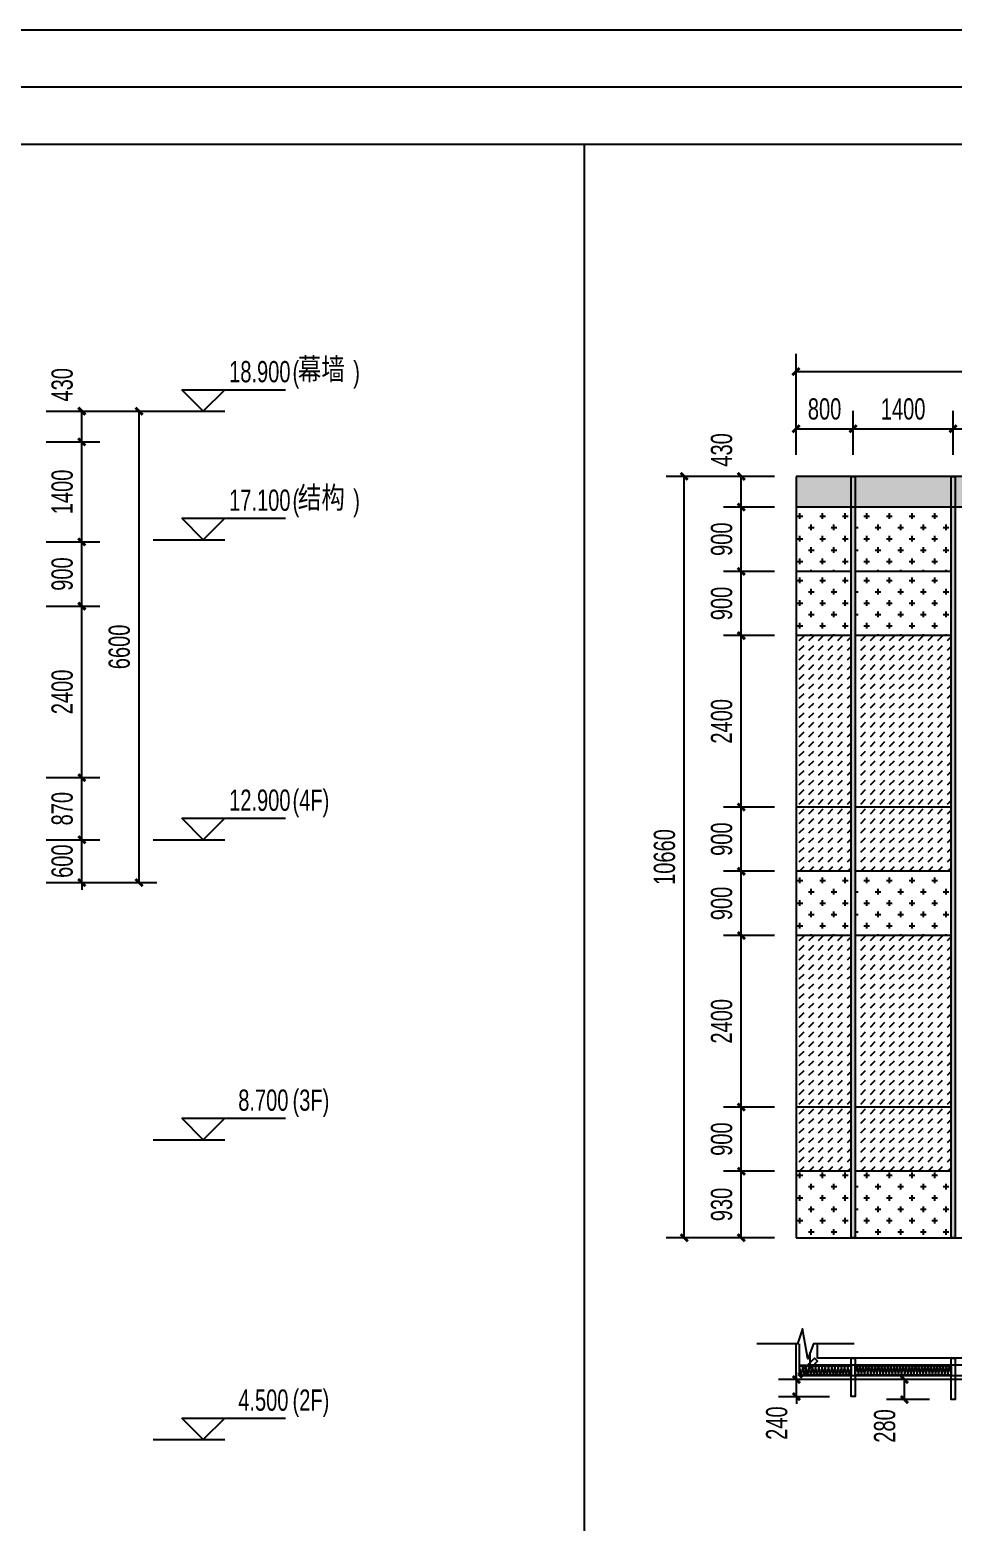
# Model space of a CAD drawing. Extents: x -3 to 440502, y -49243 to 59402.
# Drawn here: x 201768 to 214695, y 15784 to 36679 of the extents above; entities that cross this region are included whole.
import ezdxf

# ---------------------------------------------------------------- set-up
doc = ezdxf.new("R2010")
doc.units = 0
doc.header["$LTSCALE"] = 1000
doc.header["$MEASUREMENT"] = 0
doc.linetypes.add('109-34 轴网$0$L1$0$$AUDIT_BAD_LTYPE1', pattern=[0])
doc.linetypes.add('DASH', pattern=[0.35, 0.25, -0.1])
for name, color, linetype in [('01-标注_尺寸', 124, 'Continuous'), ('01-标注_标高', 200, 'Continuous'), ('01-标注_符号', 200, 'Continuous'), ('02-TEXT_标注', 130, 'Continuous'), ('05-填充_156', 156, 'Continuous'), ('05-填充_18', 18, 'Continuous'), ('A-0-图名图例', 2, 'Continuous'), ('A-C_玻璃幕墙', 140, 'Continuous'), ('A-C_窗', 140, 'Continuous'), ('A-TECH_结构', 21, 'Continuous'), ('D_铝板', 181, 'Continuous'), ('E-立面', 255, 'Continuous')]:
    doc.layers.add(name, color=color, linetype=linetype)
doc.styles.add('_TCH_DIM', font='ros.shx', dxfattribs={"bigfont": 'jd.shx'})
doc.styles.add('_TCH_DIM_T3', font='ros.shx', dxfattribs={"width": 0.705882, "bigfont": 'jd.shx'})
doc.dimstyles.new('_TCH_ARCH&&100', dxfattribs={"dimtxt": 297.5, "dimasz": 100, "dimexe": 250, "dimexo": 300, "dimgap": 126.25, "dimtad": 1, "dimdec": 0, "dimzin": 0, "dimdsep": 46, "dimtxsty": '_TCH_DIM_T3', "dimblk": 'ARCHTICK', "dimcen": 0.09, "dimclrt": 7, "dimazin": 2, "dimtfac": 1, "dimtdec": 0, "dimtix": 1, "dimtmove": 2, "dimatfit": 3, "dimfxl": 0, "dimtolj": 1, "dimtzin": 0, "dimarcsym": 0})

# ---------------------------------------------------------------- blocks, each defined once
blk = doc.blocks.new('*U30')
for p, q in [((0, 1600), (38422, 1600)), ((0, 800), (38422, 800)), ((0, 0), (38422, 0))]:
    blk.add_line(p, q)
blk = doc.blocks.new('*U22')
at = {"layer": '05-填充_18'}
h = blk.add_hatch(color=256, dxfattribs=at)
h.dxf.hatch_style = 1
h.paths.add_polyline_path([(60, -10350), (0, -10350), (0, 310), (60, 310)])
blk.add_lwpolyline([(60, -10350), (0, -10350), (0, 310), (60, 310)], close=True)
blk = doc.blocks.new('$LinePat$岩棉板')
at = {"color": 0}
for p, q in [((0, -17), (12, -67)), ((12, -67), (24, -17))]:
    blk.add_line(p, q, dxfattribs=at)
for centre, start, end in [((12, -17), 0, 180), ((0, -67), 270, 0), ((24, -67), 180, 270)]:
    blk.add_arc(centre, 12, start, end, dxfattribs=at)
at = {"layer": 'Defpoints'}
blk.add_point((0, 0), dxfattribs=at)
at = {"layer": 'Defpoints', "color": 0}
blk.add_point((24, -84), dxfattribs=at)
blk = doc.blocks.new('ii')
blk.add_lwpolyline([(-1340, 0), (0, 0), (0, -150), (-1340, -150)], close=True)
at = {"color": 8, "xscale": -1.801075267316308, "yscale": 1.782568518697715, "zscale": 1.782568518697715}
for p in [(-1297, 0), (-1254, 0), (-1210, 0), (-1167, 0), (-1124, 0), (-1081, 0), (-1037, 0), (-994, 0), (-951, 0), (-908, 0), (-865, 0), (-821, 0), (-778, 0), (-735, 0), (-692, 0), (-648, 0), (-605, 0), (-562, 0), (-519, 0), (-475, 0), (-432, 0), (-389, 0), (-346, 0), (-303, 0), (-259, 0), (-216, 0), (-173, 0), (-130, 0), (-86, 0), (-43, 0), (0, 0)]:
    blk.add_blockref('$LinePat$岩棉板', p, dxfattribs=at)
blk = doc.blocks.new('$TCHSYS$WIN2D')
for p, q in [((-0.5, 0.5), (0.5, 0.5)), ((-0.5, 0.5), (-0.5, -0.5)), ((0.5, 0.5), (0.5, -0.5)), ((0.5, 0.167), (-0.5, 0.167)), ((0.5, -0.167), (-0.5, -0.167)), ((-0.5, -0.5), (0.5, -0.5))]:
    blk.add_line(p, q)
blk = doc.blocks.new('开启扇')
at = {"layer": 'A-C_窗', "linetype": 'DASH'}
blk.add_lwpolyline([(0, 50), (670, 350), (1340, 50)], dxfattribs=at)
at = {"layer": 'A-C_窗', "xscale": -1340, "yscale": 300, "zscale": 1340, "rotation": 180}
blk.add_blockref('$TCHSYS$WIN2D', (670, -100), dxfattribs=at)
blk = doc.blocks.new('*U76')
blk.add_lwpolyline([(720, 0), (0, 0), (0, 150), (720, 150)], close=True)
at = {"color": 8, "xscale": -1.875000095914337, "yscale": 1.782568518697715, "zscale": 1.782568518697715, "rotation": 180}
for p in [(0, 0), (45, 0), (90, 0), (135, 0), (180, 0), (225, 0), (270, 0), (315, 0), (360, 0), (405, 0), (450, 0), (495, 0), (540, 0), (585, 0), (630, 0), (675, 0)]:
    blk.add_blockref('$LinePat$岩棉板', p, dxfattribs=at)
blk = doc.blocks.new('A$C75120CF1')
at = {"layer": '01-标注_符号', "linetype": '109-34 轴网$0$L1$0$$AUDIT_BAD_LTYPE1'}
for points in [[(0, 210), (568, 210), (644, 420), (718, 0), (793, 210), (1361, 210)], [(12511, 210), (13079, 210), (13156, 420), (13230, 0), (13304, 210), (13872, 210)]]:
    blk.add_lwpolyline(points, dxfattribs=at)
at = {"layer": 'A-C_玻璃幕墙'}
for points in [[(1353, 409), (1293, 409), (1293, 1269), (1353, 1269)], [(2753, 409), (2693, 409), (2693, 1229), (2753, 1229)], [(4153, 409), (4093, 409), (4093, 1189), (4153, 1189)], [(5553, 409), (5493, 409), (5493, 1149), (5553, 1149)], [(6953, 409), (6893, 409), (6893, 1109), (6953, 1109)], [(8353, 409), (8293, 409), (8293, 1069), (8353, 1069)], [(9753, 409), (9693, 409), (9693, 1029), (9753, 1029)], [(11153, 409), (11093, 409), (11093, 989), (11153, 989)], [(12553, 409), (12493, 409), (12493, 949), (12553, 949)], [(552, 638), (594, 680), (844, 430), (802, 388)], [(13294, 638), (13252, 680), (13023, 451), (13065, 409)]]:
    blk.add_lwpolyline(points, close=True, dxfattribs=at)
for points in [[(523, 210), (523, 709), (13323, 709), (13323, 210)], [(573, 224), (573, 659), (13273, 659), (13273, 210)], [(723, 210), (723, 509), (13123, 509), (13123, 330)]]:
    blk.add_lwpolyline(points, dxfattribs=at)
at = {"layer": 'A-TECH_结构'}
blk.add_lwpolyline([(823, 210), (823, 409), (13023, 409), (13023, 210)], dxfattribs=at)
at = {"xscale": -1}
for p in [(2693, 659), (8293, 659)]:
    blk.add_blockref('开启扇', p, dxfattribs=at)
at = {"layer": 'A-C_玻璃幕墙'}
for name, p in [('ii', (4093, 659)), ('ii', (5493, 659)), ('ii', (12493, 659)), ('*U76', (12553, 509))]:
    blk.add_blockref(name, p, dxfattribs=at)
blk = doc.blocks.new('_ArchTick')
at = {"color": 0, "linetype": 'ByBlock', "const_width": 0.4}
blk.add_lwpolyline([(-0.5, -0.5), (0.5, 0.5)], dxfattribs=at)
blk = doc.blocks.new('*D544')
at = {"layer": '01-标注_尺寸', "color": 0, "lineweight": -2, "transparency": 16777216}
for p, q in [((201996, 31339), (202746, 31339)), ((202496, 30909), (202496, 31339)), ((201996, 30909), (202746, 30909))]:
    blk.add_line(p, q, dxfattribs=at)
at = {"layer": 'Defpoints', "color": 0, "transparency": 16777216}
for p in [(201696, 31339), (202496, 31339), (201696, 30909)]:
    blk.add_point(p, dxfattribs=at)
at = {"layer": '01-标注_尺寸', "color": 0, "lineweight": -2, "transparency": 16777216, "xscale": 100, "yscale": 100, "zscale": 100}
for p, rotation in [((202496, 31339), 90), ((202496, 30909), 270)]:
    blk.add_blockref('_ArchTick', p, dxfattribs=dict(at, rotation=rotation))
at = {"layer": '01-标注_尺寸', "color": 7, "transparency": 16777216, "insert": (202221, 31709), "char_height": 297.5, "attachment_point": 5, "rotation": 90, "style": '_TCH_DIM_T3'}
blk.add_mtext('\\A1;430', dxfattribs=at)
blk = doc.blocks.new('*D545')
at = {"layer": '01-标注_尺寸', "color": 0, "lineweight": -2, "transparency": 16777216}
for p, q in [((201996, 30909), (202746, 30909)), ((202496, 29509), (202496, 30909)), ((201996, 29509), (202746, 29509))]:
    blk.add_line(p, q, dxfattribs=at)
at = {"layer": 'Defpoints', "color": 0, "transparency": 16777216}
for p in [(201696, 30909), (202496, 30909), (201696, 29509)]:
    blk.add_point(p, dxfattribs=at)
at = {"layer": '01-标注_尺寸', "color": 0, "lineweight": -2, "transparency": 16777216, "xscale": 100, "yscale": 100, "zscale": 100}
for p, rotation in [((202496, 30909), 90), ((202496, 29509), 270)]:
    blk.add_blockref('_ArchTick', p, dxfattribs=dict(at, rotation=rotation))
at = {"layer": '01-标注_尺寸', "color": 7, "transparency": 16777216, "insert": (202221, 30209), "char_height": 297.5, "attachment_point": 5, "rotation": 90, "style": '_TCH_DIM_T3'}
blk.add_mtext('\\A1;1400', dxfattribs=at)
blk = doc.blocks.new('*D546')
at = {"layer": '01-标注_尺寸', "color": 0, "lineweight": -2, "transparency": 16777216}
for p, q in [((201996, 29509), (202746, 29509)), ((202496, 28609), (202496, 29509)), ((201996, 28609), (202746, 28609))]:
    blk.add_line(p, q, dxfattribs=at)
at = {"layer": 'Defpoints', "color": 0, "transparency": 16777216}
for p in [(201696, 29509), (202496, 29509), (201696, 28609)]:
    blk.add_point(p, dxfattribs=at)
at = {"layer": '01-标注_尺寸', "color": 0, "lineweight": -2, "transparency": 16777216, "xscale": 100, "yscale": 100, "zscale": 100}
for p, rotation in [((202496, 29509), 90), ((202496, 28609), 270)]:
    blk.add_blockref('_ArchTick', p, dxfattribs=dict(at, rotation=rotation))
at = {"layer": '01-标注_尺寸', "color": 7, "transparency": 16777216, "insert": (202221, 29059), "char_height": 297.5, "attachment_point": 5, "rotation": 90, "style": '_TCH_DIM_T3'}
blk.add_mtext('\\A1;900', dxfattribs=at)
blk = doc.blocks.new('*D547')
at = {"layer": '01-标注_尺寸', "color": 0, "lineweight": -2, "transparency": 16777216}
for p, q in [((201996, 28609), (202746, 28609)), ((202496, 26209), (202496, 28609)), ((201996, 26209), (202746, 26209))]:
    blk.add_line(p, q, dxfattribs=at)
at = {"layer": 'Defpoints', "color": 0, "transparency": 16777216}
for p in [(201696, 28609), (202496, 28609), (201696, 26209)]:
    blk.add_point(p, dxfattribs=at)
at = {"layer": '01-标注_尺寸', "color": 0, "lineweight": -2, "transparency": 16777216, "xscale": 100, "yscale": 100, "zscale": 100}
for p, rotation in [((202496, 28609), 90), ((202496, 26209), 270)]:
    blk.add_blockref('_ArchTick', p, dxfattribs=dict(at, rotation=rotation))
at = {"layer": '01-标注_尺寸', "color": 7, "transparency": 16777216, "insert": (202221, 27409), "char_height": 297.5, "attachment_point": 5, "rotation": 90, "style": '_TCH_DIM_T3'}
blk.add_mtext('\\A1;2400', dxfattribs=at)
blk = doc.blocks.new('*D548')
at = {"layer": '01-标注_尺寸', "color": 0, "lineweight": -2, "transparency": 16777216}
for p, q in [((201996, 26209), (202746, 26209)), ((202496, 25339), (202496, 26209)), ((201996, 25339), (202746, 25339))]:
    blk.add_line(p, q, dxfattribs=at)
at = {"layer": 'Defpoints', "color": 0, "transparency": 16777216}
for p in [(201696, 26209), (202496, 26209), (201696, 25339)]:
    blk.add_point(p, dxfattribs=at)
at = {"layer": '01-标注_尺寸', "color": 0, "lineweight": -2, "transparency": 16777216, "xscale": 100, "yscale": 100, "zscale": 100}
for p, rotation in [((202496, 26209), 90), ((202496, 25339), 270)]:
    blk.add_blockref('_ArchTick', p, dxfattribs=dict(at, rotation=rotation))
at = {"layer": '01-标注_尺寸', "color": 7, "transparency": 16777216, "insert": (202221, 25774), "char_height": 297.5, "attachment_point": 5, "rotation": 90, "style": '_TCH_DIM_T3'}
blk.add_mtext('\\A1;870', dxfattribs=at)
blk = doc.blocks.new('*D549')
at = {"layer": '01-标注_尺寸', "color": 0, "lineweight": -2, "transparency": 16777216}
for p, q in [((201996, 25339), (202746, 25339)), ((202496, 25339), (202496, 25439)), ((202496, 24739), (202496, 25339)), ((201996, 24739), (202746, 24739)), ((202496, 24739), (202496, 24639))]:
    blk.add_line(p, q, dxfattribs=at)
at = {"layer": 'Defpoints', "color": 0, "transparency": 16777216}
for p in [(201696, 25339), (202496, 25339), (201696, 24739)]:
    blk.add_point(p, dxfattribs=at)
at = {"layer": '01-标注_尺寸', "color": 0, "lineweight": -2, "transparency": 16777216, "xscale": 100, "yscale": 100, "zscale": 100}
for p, rotation in [((202496, 25339), 270), ((202496, 24739), 90)]:
    blk.add_blockref('_ArchTick', p, dxfattribs=dict(at, rotation=rotation))
at = {"layer": '01-标注_尺寸', "color": 7, "transparency": 16777216, "insert": (202221, 25039), "char_height": 297.5, "attachment_point": 5, "rotation": 90, "style": '_TCH_DIM_T3'}
blk.add_mtext('\\A1;600', dxfattribs=at)
blk = doc.blocks.new('*D550')
at = {"layer": '01-标注_尺寸', "color": 0, "lineweight": -2, "transparency": 16777216}
for p, q in [((202075, 31339), (203546, 31339)), ((203296, 24739), (203296, 31339)), ((202075, 24739), (203546, 24739))]:
    blk.add_line(p, q, dxfattribs=at)
at = {"layer": 'Defpoints', "color": 0, "transparency": 16777216}
for p in [(201775, 31339), (203296, 31339), (201775, 24739)]:
    blk.add_point(p, dxfattribs=at)
at = {"layer": '01-标注_尺寸', "color": 0, "lineweight": -2, "transparency": 16777216, "xscale": 100, "yscale": 100, "zscale": 100}
for p, rotation in [((203296, 31339), 90), ((203296, 24739), 270)]:
    blk.add_blockref('_ArchTick', p, dxfattribs=dict(at, rotation=rotation))
at = {"layer": '01-标注_尺寸', "color": 7, "transparency": 16777216, "insert": (203021, 28039), "char_height": 297.5, "attachment_point": 5, "rotation": 90, "style": '_TCH_DIM_T3'}
blk.add_mtext('\\A1;6600', dxfattribs=at)
blk = doc.blocks.new('*D553')
at = {"layer": '01-标注_尺寸', "color": 0, "lineweight": -2, "transparency": 16777216}
for p, q in [((212195, 20697), (211479, 20697)), ((211729, 19767), (211729, 20697)), ((212195, 19767), (211479, 19767))]:
    blk.add_line(p, q, dxfattribs=at)
at = {"layer": 'Defpoints', "color": 0, "transparency": 16777216}
for p in [(211729, 20697), (212495, 20697), (212495, 19767)]:
    blk.add_point(p, dxfattribs=at)
at = {"layer": '01-标注_尺寸', "color": 0, "lineweight": -2, "transparency": 16777216, "xscale": 100, "yscale": 100, "zscale": 100}
for p, rotation in [((211729, 20697), 90), ((211729, 19767), 270)]:
    blk.add_blockref('_ArchTick', p, dxfattribs=dict(at, rotation=rotation))
at = {"layer": '01-标注_尺寸', "color": 7, "transparency": 16777216, "insert": (211454, 20232), "char_height": 297.5, "attachment_point": 5, "rotation": 90, "style": '_TCH_DIM_T3'}
blk.add_mtext('\\A1;930', dxfattribs=at)
blk = doc.blocks.new('*D554')
at = {"layer": '01-标注_尺寸', "color": 0, "lineweight": -2, "transparency": 16777216}
for p, q in [((212195, 21597), (211479, 21597)), ((211729, 20697), (211729, 21597)), ((212195, 20697), (211479, 20697))]:
    blk.add_line(p, q, dxfattribs=at)
at = {"layer": 'Defpoints', "color": 0, "transparency": 16777216}
for p in [(211729, 21597), (212495, 21597), (212495, 20697)]:
    blk.add_point(p, dxfattribs=at)
at = {"layer": '01-标注_尺寸', "color": 0, "lineweight": -2, "transparency": 16777216, "xscale": 100, "yscale": 100, "zscale": 100}
for p, rotation in [((211729, 21597), 90), ((211729, 20697), 270)]:
    blk.add_blockref('_ArchTick', p, dxfattribs=dict(at, rotation=rotation))
at = {"layer": '01-标注_尺寸', "color": 7, "transparency": 16777216, "insert": (211454, 21147), "char_height": 297.5, "attachment_point": 5, "rotation": 90, "style": '_TCH_DIM_T3'}
blk.add_mtext('\\A1;900', dxfattribs=at)
blk = doc.blocks.new('*D555')
at = {"layer": '01-标注_尺寸', "color": 0, "lineweight": -2, "transparency": 16777216}
for p, q in [((212195, 23997), (211479, 23997)), ((211729, 21597), (211729, 23997)), ((212195, 21597), (211479, 21597))]:
    blk.add_line(p, q, dxfattribs=at)
at = {"layer": 'Defpoints', "color": 0, "transparency": 16777216}
for p in [(211729, 23997), (212495, 23997), (212495, 21597)]:
    blk.add_point(p, dxfattribs=at)
at = {"layer": '01-标注_尺寸', "color": 0, "lineweight": -2, "transparency": 16777216, "xscale": 100, "yscale": 100, "zscale": 100}
for p, rotation in [((211729, 23997), 90), ((211729, 21597), 270)]:
    blk.add_blockref('_ArchTick', p, dxfattribs=dict(at, rotation=rotation))
at = {"layer": '01-标注_尺寸', "color": 7, "transparency": 16777216, "insert": (211454, 22797), "char_height": 297.5, "attachment_point": 5, "rotation": 90, "style": '_TCH_DIM_T3'}
blk.add_mtext('\\A1;2400', dxfattribs=at)
blk = doc.blocks.new('*D556')
at = {"layer": '01-标注_尺寸', "color": 0, "lineweight": -2, "transparency": 16777216}
for p, q in [((212195, 24897), (211479, 24897)), ((211729, 23997), (211729, 24897)), ((212195, 23997), (211479, 23997))]:
    blk.add_line(p, q, dxfattribs=at)
at = {"layer": 'Defpoints', "color": 0, "transparency": 16777216}
for p in [(211729, 24897), (212495, 24897), (212495, 23997)]:
    blk.add_point(p, dxfattribs=at)
at = {"layer": '01-标注_尺寸', "color": 0, "lineweight": -2, "transparency": 16777216, "xscale": 100, "yscale": 100, "zscale": 100}
for p, rotation in [((211729, 24897), 90), ((211729, 23997), 270)]:
    blk.add_blockref('_ArchTick', p, dxfattribs=dict(at, rotation=rotation))
at = {"layer": '01-标注_尺寸', "color": 7, "transparency": 16777216, "insert": (211454, 24447), "char_height": 297.5, "attachment_point": 5, "rotation": 90, "style": '_TCH_DIM_T3'}
blk.add_mtext('\\A1;900', dxfattribs=at)
blk = doc.blocks.new('*D557')
at = {"layer": '01-标注_尺寸', "color": 0, "lineweight": -2, "transparency": 16777216}
for p, q in [((212195, 25797), (211479, 25797)), ((211729, 24897), (211729, 25797)), ((212195, 24897), (211479, 24897))]:
    blk.add_line(p, q, dxfattribs=at)
at = {"layer": 'Defpoints', "color": 0, "transparency": 16777216}
for p in [(211729, 25797), (212495, 25797), (212495, 24897)]:
    blk.add_point(p, dxfattribs=at)
at = {"layer": '01-标注_尺寸', "color": 0, "lineweight": -2, "transparency": 16777216, "xscale": 100, "yscale": 100, "zscale": 100}
for p, rotation in [((211729, 25797), 90), ((211729, 24897), 270)]:
    blk.add_blockref('_ArchTick', p, dxfattribs=dict(at, rotation=rotation))
at = {"layer": '01-标注_尺寸', "color": 7, "transparency": 16777216, "insert": (211454, 25347), "char_height": 297.5, "attachment_point": 5, "rotation": 90, "style": '_TCH_DIM_T3'}
blk.add_mtext('\\A1;900', dxfattribs=at)
blk = doc.blocks.new('*D558')
at = {"layer": '01-标注_尺寸', "color": 0, "lineweight": -2, "transparency": 16777216}
for p, q in [((212195, 28197), (211479, 28197)), ((211729, 25797), (211729, 28197)), ((212195, 25797), (211479, 25797))]:
    blk.add_line(p, q, dxfattribs=at)
at = {"layer": 'Defpoints', "color": 0, "transparency": 16777216}
for p in [(211729, 28197), (212495, 28197), (212495, 25797)]:
    blk.add_point(p, dxfattribs=at)
at = {"layer": '01-标注_尺寸', "color": 0, "lineweight": -2, "transparency": 16777216, "xscale": 100, "yscale": 100, "zscale": 100}
for p, rotation in [((211729, 28197), 90), ((211729, 25797), 270)]:
    blk.add_blockref('_ArchTick', p, dxfattribs=dict(at, rotation=rotation))
at = {"layer": '01-标注_尺寸', "color": 7, "transparency": 16777216, "insert": (211454, 26997), "char_height": 297.5, "attachment_point": 5, "rotation": 90, "style": '_TCH_DIM_T3'}
blk.add_mtext('\\A1;2400', dxfattribs=at)
blk = doc.blocks.new('*D559')
at = {"layer": '01-标注_尺寸', "color": 0, "lineweight": -2, "transparency": 16777216}
for p, q in [((212195, 29097), (211479, 29097)), ((211729, 28197), (211729, 29097)), ((212195, 28197), (211479, 28197))]:
    blk.add_line(p, q, dxfattribs=at)
at = {"layer": 'Defpoints', "color": 0, "transparency": 16777216}
for p in [(211729, 29097), (212495, 29097), (212495, 28197)]:
    blk.add_point(p, dxfattribs=at)
at = {"layer": '01-标注_尺寸', "color": 0, "lineweight": -2, "transparency": 16777216, "xscale": 100, "yscale": 100, "zscale": 100}
for p, rotation in [((211729, 29097), 90), ((211729, 28197), 270)]:
    blk.add_blockref('_ArchTick', p, dxfattribs=dict(at, rotation=rotation))
at = {"layer": '01-标注_尺寸', "color": 7, "transparency": 16777216, "insert": (211454, 28647), "char_height": 297.5, "attachment_point": 5, "rotation": 90, "style": '_TCH_DIM_T3'}
blk.add_mtext('\\A1;900', dxfattribs=at)
blk = doc.blocks.new('*D560')
at = {"layer": '01-标注_尺寸', "color": 0, "lineweight": -2, "transparency": 16777216}
for p, q in [((212195, 29997), (211479, 29997)), ((211729, 29097), (211729, 29997)), ((212195, 29097), (211479, 29097))]:
    blk.add_line(p, q, dxfattribs=at)
at = {"layer": 'Defpoints', "color": 0, "transparency": 16777216}
for p in [(211729, 29997), (212495, 29997), (212495, 29097)]:
    blk.add_point(p, dxfattribs=at)
at = {"layer": '01-标注_尺寸', "color": 0, "lineweight": -2, "transparency": 16777216, "xscale": 100, "yscale": 100, "zscale": 100}
for p, rotation in [((211729, 29997), 90), ((211729, 29097), 270)]:
    blk.add_blockref('_ArchTick', p, dxfattribs=dict(at, rotation=rotation))
at = {"layer": '01-标注_尺寸', "color": 7, "transparency": 16777216, "insert": (211454, 29547), "char_height": 297.5, "attachment_point": 5, "rotation": 90, "style": '_TCH_DIM_T3'}
blk.add_mtext('\\A1;900', dxfattribs=at)
blk = doc.blocks.new('*D561')
at = {"layer": '01-标注_尺寸', "color": 0, "lineweight": -2, "transparency": 16777216}
for p, q in [((212195, 30427), (211479, 30427)), ((211729, 29997), (211729, 30427)), ((212195, 29997), (211479, 29997))]:
    blk.add_line(p, q, dxfattribs=at)
at = {"layer": 'Defpoints', "color": 0, "transparency": 16777216}
for p in [(211729, 30427), (212495, 30427), (212495, 29997)]:
    blk.add_point(p, dxfattribs=at)
at = {"layer": '01-标注_尺寸', "color": 0, "lineweight": -2, "transparency": 16777216, "xscale": 100, "yscale": 100, "zscale": 100}
for p, rotation in [((211729, 30427), 90), ((211729, 29997), 270)]:
    blk.add_blockref('_ArchTick', p, dxfattribs=dict(at, rotation=rotation))
at = {"layer": '01-标注_尺寸', "color": 7, "transparency": 16777216, "insert": (211454, 30797), "char_height": 297.5, "attachment_point": 5, "rotation": 90, "style": '_TCH_DIM_T3'}
blk.add_mtext('\\A1;430', dxfattribs=at)
blk = doc.blocks.new('*D562')
at = {"layer": '01-标注_尺寸', "color": 0, "lineweight": -2, "transparency": 16777216}
for p, q in [((212101, 30427), (210679, 30427)), ((210929, 19767), (210929, 30427)), ((212101, 19767), (210679, 19767))]:
    blk.add_line(p, q, dxfattribs=at)
at = {"layer": 'Defpoints', "color": 0, "transparency": 16777216}
for p in [(210929, 30427), (212401, 30427), (212401, 19767)]:
    blk.add_point(p, dxfattribs=at)
at = {"layer": '01-标注_尺寸', "color": 0, "lineweight": -2, "transparency": 16777216, "xscale": 100, "yscale": 100, "zscale": 100}
for p, rotation in [((210929, 30427), 90), ((210929, 19767), 270)]:
    blk.add_blockref('_ArchTick', p, dxfattribs=dict(at, rotation=rotation))
at = {"layer": '01-标注_尺寸', "color": 7, "transparency": 16777216, "insert": (210654, 25097), "char_height": 297.5, "attachment_point": 5, "rotation": 90, "style": '_TCH_DIM_T3'}
blk.add_mtext('\\A1;10660', dxfattribs=at)
blk = doc.blocks.new('*D563')
at = {"layer": '01-标注_尺寸', "color": 0, "lineweight": -2, "transparency": 16777216}
for p, q in [((212495, 30727), (212495, 31344)), ((213295, 30727), (213295, 31344)), ((212495, 31094), (213295, 31094))]:
    blk.add_line(p, q, dxfattribs=at)
at = {"layer": 'Defpoints', "color": 0, "transparency": 16777216}
for p in [(213295, 31094), (212495, 30427), (213295, 30427)]:
    blk.add_point(p, dxfattribs=at)
at = {"layer": '01-标注_尺寸', "color": 0, "lineweight": -2, "transparency": 16777216, "xscale": 100, "yscale": 100, "zscale": 100, "rotation": 180}
blk.add_blockref('_ArchTick', (212495, 31094), dxfattribs=at)
at = {"layer": '01-标注_尺寸', "color": 0, "lineweight": -2, "transparency": 16777216, "xscale": 100, "yscale": 100, "zscale": 100}
blk.add_blockref('_ArchTick', (213295, 31094), dxfattribs=at)
at = {"layer": '01-标注_尺寸', "color": 7, "transparency": 16777216, "insert": (212895, 31369), "char_height": 297.5, "attachment_point": 5, "style": '_TCH_DIM_T3'}
blk.add_mtext('\\A1;800', dxfattribs=at)
blk = doc.blocks.new('*D564')
at = {"layer": '01-标注_尺寸', "color": 0, "lineweight": -2, "transparency": 16777216}
for p, q in [((213295, 30727), (213295, 31344)), ((214695, 30727), (214695, 31344)), ((213295, 31094), (214695, 31094))]:
    blk.add_line(p, q, dxfattribs=at)
at = {"layer": 'Defpoints', "color": 0, "transparency": 16777216}
for p in [(214695, 31094), (213295, 30427), (214695, 30427)]:
    blk.add_point(p, dxfattribs=at)
at = {"layer": '01-标注_尺寸', "color": 0, "lineweight": -2, "transparency": 16777216, "xscale": 100, "yscale": 100, "zscale": 100, "rotation": 180}
blk.add_blockref('_ArchTick', (213295, 31094), dxfattribs=at)
at = {"layer": '01-标注_尺寸', "color": 0, "lineweight": -2, "transparency": 16777216, "xscale": 100, "yscale": 100, "zscale": 100}
blk.add_blockref('_ArchTick', (214695, 31094), dxfattribs=at)
at = {"layer": '01-标注_尺寸', "color": 7, "transparency": 16777216, "insert": (213995, 31369), "char_height": 297.5, "attachment_point": 5, "style": '_TCH_DIM_T3'}
blk.add_mtext('\\A1;1400', dxfattribs=at)
blk = doc.blocks.new('*D565')
at = {"layer": '01-标注_尺寸', "color": 0, "lineweight": -2, "transparency": 16777216}
for p, q in [((214695, 30727), (214695, 31344)), ((216095, 30727), (216095, 31344)), ((214695, 31094), (216095, 31094))]:
    blk.add_line(p, q, dxfattribs=at)
at = {"layer": 'Defpoints', "color": 0, "transparency": 16777216}
for p in [(216095, 31094), (214695, 30427), (216095, 30427)]:
    blk.add_point(p, dxfattribs=at)
at = {"layer": '01-标注_尺寸', "color": 0, "lineweight": -2, "transparency": 16777216, "xscale": 100, "yscale": 100, "zscale": 100, "rotation": 180}
blk.add_blockref('_ArchTick', (214695, 31094), dxfattribs=at)
at = {"layer": '01-标注_尺寸', "color": 0, "lineweight": -2, "transparency": 16777216, "xscale": 100, "yscale": 100, "zscale": 100}
blk.add_blockref('_ArchTick', (216095, 31094), dxfattribs=at)
at = {"layer": '01-标注_尺寸', "color": 7, "transparency": 16777216, "insert": (215395, 31369), "char_height": 297.5, "attachment_point": 5, "style": '_TCH_DIM_T3'}
blk.add_mtext('\\A1;1400', dxfattribs=at)
blk = doc.blocks.new('*D576')
at = {"layer": '01-标注_尺寸', "color": 0, "lineweight": -2, "transparency": 16777216}
for p, q in [((212495, 30921), (212495, 32144)), ((225295, 30921), (225295, 32144)), ((212495, 31894), (225295, 31894))]:
    blk.add_line(p, q, dxfattribs=at)
at = {"layer": 'Defpoints', "color": 0, "transparency": 16777216}
for p in [(225295, 31894), (212495, 30621), (225295, 30621)]:
    blk.add_point(p, dxfattribs=at)
at = {"layer": '01-标注_尺寸', "color": 0, "lineweight": -2, "transparency": 16777216, "xscale": 100, "yscale": 100, "zscale": 100, "rotation": 180}
blk.add_blockref('_ArchTick', (212495, 31894), dxfattribs=at)
at = {"layer": '01-标注_尺寸', "color": 0, "lineweight": -2, "transparency": 16777216, "xscale": 100, "yscale": 100, "zscale": 100}
blk.add_blockref('_ArchTick', (225295, 31894), dxfattribs=at)
at = {"layer": '01-标注_尺寸', "color": 7, "transparency": 16777216, "insert": (218895, 32169), "char_height": 297.5, "attachment_point": 5, "style": '_TCH_DIM_T3'}
blk.add_mtext('\\A1;12800', dxfattribs=at)
blk = doc.blocks.new('*D578')
at = {"layer": '01-标注_尺寸', "color": 0, "lineweight": -2, "transparency": 16777216}
for p, q in [((212965, 17781), (212251, 17781)), ((212501, 17781), (212501, 17881)), ((212501, 17541), (212501, 17781)), ((212965, 17541), (212251, 17541)), ((212501, 17541), (212501, 17441))]:
    blk.add_line(p, q, dxfattribs=at)
at = {"layer": 'Defpoints', "color": 0, "transparency": 16777216}
for p in [(212501, 17781), (213265, 17781), (213265, 17541)]:
    blk.add_point(p, dxfattribs=at)
at = {"layer": '01-标注_尺寸', "color": 0, "lineweight": -2, "transparency": 16777216, "xscale": 100, "yscale": 100, "zscale": 100}
for p, rotation in [((212501, 17781), 270), ((212501, 17541), 90)]:
    blk.add_blockref('_ArchTick', p, dxfattribs=dict(at, rotation=rotation))
at = {"layer": '01-标注_尺寸', "color": 7, "transparency": 16777216, "insert": (212226, 17171), "char_height": 297.5, "attachment_point": 5, "rotation": 90, "style": '_TCH_DIM_T3'}
blk.add_mtext('\\A1;240', dxfattribs=at)
blk = doc.blocks.new('*D579')
at = {"layer": '01-标注_尺寸', "color": 0, "lineweight": -2, "transparency": 16777216}
for p, q in [((214365, 17781), (213762, 17781)), ((214012, 17501), (214012, 17781)), ((214365, 17501), (213762, 17501))]:
    blk.add_line(p, q, dxfattribs=at)
at = {"layer": 'Defpoints', "color": 0, "transparency": 16777216}
for p in [(214012, 17781), (214665, 17781), (214665, 17501)]:
    blk.add_point(p, dxfattribs=at)
at = {"layer": '01-标注_尺寸', "color": 0, "lineweight": -2, "transparency": 16777216, "xscale": 100, "yscale": 100, "zscale": 100}
for p, rotation in [((214012, 17781), 90), ((214012, 17501), 270)]:
    blk.add_blockref('_ArchTick', p, dxfattribs=dict(at, rotation=rotation))
at = {"layer": '01-标注_尺寸', "color": 7, "transparency": 16777216, "insert": (213737, 17131), "char_height": 297.5, "attachment_point": 5, "rotation": 90, "style": '_TCH_DIM_T3'}
blk.add_mtext('\\A1;280', dxfattribs=at)

msp = doc.modelspace()

# ---------------------------------------------------------------- hatches: boundary and pattern name
at = {"layer": '05-填充_156'}
h = msp.add_hatch(dxfattribs=at)
h.set_pattern_fill('CROSS', color=136, scale=100, angle=180)
h.set_pattern_definition([(360, (224258.21, -67285.21), (158.75, 158.75), [79.375, -238.125]), (90, (224297.9, -67324.9), (-158.75, 158.75), [79.375, -238.125])])
h.paths.add_polyline_path([(213265.2, 29996.9), (212495.2, 29996.9), (212495.2, 29096.9), (213265.2, 29096.9)])
h = msp.add_hatch(dxfattribs=at)
h.set_pattern_fill('CROSS', color=136, scale=100, angle=180)
h.set_pattern_definition([(360, (223288.21, -67285.21), (158.75, 158.75), [79.375, -238.125]), (90, (223327.9, -67324.9), (-158.75, 158.75), [79.375, -238.125])])
h.paths.add_polyline_path([(214665.2, 29996.9), (213325.2, 29996.9), (213325.2, 29096.9), (214665.2, 29096.9)])
h = msp.add_hatch(dxfattribs=at)
h.set_pattern_fill('CROSS', color=136, scale=100, angle=180)
h.set_pattern_definition([(360, (224258.21, -68185.21), (158.75, 158.75), [79.375, -238.125]), (90, (224297.9, -68224.9), (-158.75, 158.75), [79.375, -238.125])])
h.paths.add_polyline_path([(213265.2, 29096.9), (212495.2, 29096.9), (212495.2, 28196.9), (213265.2, 28196.9)])
h = msp.add_hatch(dxfattribs=at)
h.set_pattern_fill('CROSS', color=136, scale=100, angle=180)
h.set_pattern_definition([(360, (223288.21, -68185.21), (158.75, 158.75), [79.375, -238.125]), (90, (223327.9, -68224.9), (-158.75, 158.75), [79.375, -238.125])])
h.paths.add_polyline_path([(214665.2, 29096.9), (213325.2, 29096.9), (213325.2, 28196.9), (214665.2, 28196.9)])
h = msp.add_hatch(dxfattribs=at)
h.set_pattern_fill('DASH', color=256, scale=100, angle=225)
h.set_pattern_definition([(45, (220488.21, -68185.21), (4e-14, 134.70384), [95.25, -95.25])])
h.paths.add_polyline_path([(213265.2, 28196.9), (212495.2, 28196.9), (212495.2, 24896.9), (213265.2, 24896.9)])
h = msp.add_hatch(dxfattribs=at)
h.set_pattern_fill('DASH', color=256, scale=100, angle=225)
h.set_pattern_definition([(45, (221888.21, -68185.21), (4e-14, 134.70384), [95.25, -95.25])])
h.paths.add_polyline_path([(214665.2, 28196.9), (213325.2, 28196.9), (213325.2, 24896.9), (214665.2, 24896.9)])
h = msp.add_hatch(dxfattribs=at)
h.set_pattern_fill('CROSS', color=136, scale=100, angle=180)
h.set_pattern_definition([(360, (224258.21, -72385.21), (158.75, 158.75), [79.375, -238.125]), (90, (224297.9, -72424.9), (-158.75, 158.75), [79.375, -238.125])])
h.paths.add_polyline_path([(213265.2, 24896.9), (212495.2, 24896.9), (212495.2, 23996.9), (213265.2, 23996.9)])
h = msp.add_hatch(dxfattribs=at)
h.set_pattern_fill('CROSS', color=136, scale=100, angle=180)
h.set_pattern_definition([(360, (223288.21, -72385.21), (158.75, 158.75), [79.375, -238.125]), (90, (223327.9, -72424.9), (-158.75, 158.75), [79.375, -238.125])])
h.paths.add_polyline_path([(214665.2, 24896.9), (213325.2, 24896.9), (213325.2, 23996.9), (214665.2, 23996.9)])
h = msp.add_hatch(dxfattribs=at)
h.set_pattern_fill('DASH', color=256, scale=100, angle=225)
h.set_pattern_definition([(45, (220488.21, -72385.21), (4e-14, 134.70384), [95.25, -95.25])])
h.paths.add_polyline_path([(213265.2, 23996.9), (212495.2, 23996.9), (212495.2, 20696.9), (213265.2, 20696.9)])
h = msp.add_hatch(dxfattribs=at)
h.set_pattern_fill('DASH', color=256, scale=100, angle=225)
h.set_pattern_definition([(45, (221888.21, -72385.21), (4e-14, 134.70384), [95.25, -95.25])])
h.paths.add_polyline_path([(214665.2, 23996.9), (213325.2, 23996.9), (213325.2, 20696.9), (214665.2, 20696.9)])
h = msp.add_hatch(dxfattribs=at)
h.set_pattern_fill('CROSS', color=136, scale=100, angle=180)
h.set_pattern_definition([(360, (224258.21, -72385.21), (158.75, 158.75), [79.375, -238.125]), (90, (224297.9, -72424.9), (-158.75, 158.75), [79.375, -238.125])])
h.paths.add_polyline_path([(213265.2, 20696.9), (212495.2, 20696.9), (212495.2, 19766.9), (213265.2, 19766.9)])
h = msp.add_hatch(dxfattribs=at)
h.set_pattern_fill('CROSS', color=136, scale=100, angle=180)
h.set_pattern_definition([(360, (223288.21, -72385.21), (158.75, 158.75), [79.375, -238.125]), (90, (223327.9, -72424.9), (-158.75, 158.75), [79.375, -238.125])])
h.paths.add_polyline_path([(214665.2, 20696.9), (213325.2, 20696.9), (213325.2, 19766.9), (214665.2, 19766.9)])
at = {"layer": '05-填充_18'}
h = msp.add_hatch(color=256, dxfattribs=at)
h.dxf.hatch_style = 1
h.paths.add_polyline_path([(228095.2, 30426.9), (212495.2, 30426.9), (212495.2, 29996.9), (228095.2, 29996.9)])

# ---------------------------------------------------------------- linework, layer by layer
at = {"layer": '01-标注_标高'}
for p, q in [((204195.7, 31339.3), (203895.7, 31639.3)), ((203895.7, 31639.3), (205345.7, 31639.3)), ((204195.7, 31339.3), (204495.7, 31639.3)), ((203495.7, 31339.3), (204495.7, 31339.3)), ((204195.7, 29539.3), (203895.7, 29839.3)), ((203895.7, 29839.3), (205345.7, 29839.3)), ((204195.7, 29539.3), (204495.7, 29839.3)), ((203495.7, 29539.3), (204495.7, 29539.3)), ((204195.7, 25339.3), (203895.7, 25639.3)), ((203895.7, 25639.3), (205345.7, 25639.3)), ((204195.7, 25339.3), (204495.7, 25639.3)), ((203495.7, 25339.3), (204495.7, 25339.3)), ((204195.7, 21139.3), (203895.7, 21439.3)), ((203895.7, 21439.3), (205345.7, 21439.3)), ((204195.7, 21139.3), (204495.7, 21439.3)), ((203495.7, 21139.3), (204495.7, 21139.3)), ((204195.7, 16939.3), (203895.7, 17239.3)), ((203895.7, 17239.3), (205345.7, 17239.3)), ((204195.7, 16939.3), (204495.7, 17239.3)), ((203495.7, 16939.3), (204495.7, 16939.3))]:
    msp.add_line(p, q, dxfattribs=at)
at = {"layer": 'A-0-图名图例'}
msp.add_lwpolyline([(209532.6, 1000), (209532.6, 35078.8)], dxfattribs=at)
at = {"layer": 'A-C_窗'}
for points in [[(213265.2, 29996.9), (212495.2, 29996.9)], [(213265.2, 29096.9), (212495.2, 29096.9)], [(214665.2, 29096.9), (213325.2, 29096.9)], [(213265.2, 28196.9), (212495.2, 28196.9)], [(214665.2, 28196.9), (213325.2, 28196.9)], [(213265.2, 25796.9), (212495.2, 25796.9)], [(214665.2, 25796.9), (213325.2, 25796.9)], [(213265.2, 24896.9), (212495.2, 24896.9)], [(214665.2, 24896.9), (213325.2, 24896.9)], [(213265.2, 23996.9), (212495.2, 23996.9)], [(214665.2, 23996.9), (213325.2, 23996.9)], [(213265.2, 21596.9), (212495.2, 21596.9)], [(214665.2, 21596.9), (213325.2, 21596.9)], [(213265.2, 20696.9), (212495.2, 20696.9)], [(214665.2, 20696.9), (213325.2, 20696.9)]]:
    msp.add_lwpolyline(points, dxfattribs=at)
at = {"layer": 'E-立面'}
msp.add_line((212495.2, 30426.9), (212495.2, 19766.9), dxfattribs=at)
for points in [[(228095.2, 30426.9), (212495.2, 30426.9)], [(225295.2, 29996.9), (212495.2, 29996.9)], [(212495.2, 19766.9), (225295.2, 19766.9)]]:
    msp.add_lwpolyline(points, dxfattribs=at)

# ---------------------------------------------------------------- block references
at = {"rotation": 180}
msp.add_blockref('A$C75120CF1', (225818.1, 18490.3), dxfattribs=at)
at = {"layer": 'A-0-图名图例'}
msp.add_blockref('*U30', (180700, 35078.8), dxfattribs=at)
at = {"layer": 'D_铝板'}
for p in [(213265.2, 30117), (214665.2, 30117)]:
    msp.add_blockref('*U22', p, dxfattribs=at)

# ---------------------------------------------------------------- texts
at = {"layer": '02-TEXT_标注', "style": '_TCH_DIM', "width": 0.705882}
for s, p in [('18.900', (204558.2, 31744.3)), ('(', (205445.7, 31744.3)), (')', (206295.2, 31744.3)), ('17.100', (204558.2, 29944.3)), ('(', (205445.7, 29944.3)), (')', (206295.2, 29944.3)), ('12.900', (204558.2, 25744.3)), ('(4F)', (205445.7, 25744.3)), ('8.700', (204685.7, 21544.3)), ('(3F)', (205445.7, 21544.3)), ('4.500', (204685.7, 17344.3)), ('(2F)', (205445.7, 17344.3))]:
    msp.add_text(s, height=297.5, dxfattribs=at).set_placement(p)
at = {"layer": '02-TEXT_标注', "style": '_TCH_DIM'}
for s, p in [('幕墙', (205519.2, 31744.3)), ('结构', (205519.2, 29944.3))]:
    msp.add_text(s, height=347.29, dxfattribs=at).set_placement(p)

# ---------------------------------------------------------------- dimensions: what is measured, and where the dimension line sits
at = {"layer": '01-标注_尺寸'}
for p1, p2, distance, picture, middle in [((212495.2, 30620.6), (225295.2, 30620.6), 1273.6, '*D576', (218895.2, 32169.2)), ((212495.2, 30426.9), (213295.2, 30426.9), 667.2, '*D563', (212895.2, 31369.2)), ((213295.2, 30426.9), (214695.2, 30426.9), 667.2, '*D564', (213995.2, 31369.2)), ((214695.2, 30426.9), (216095.2, 30426.9), 667.2, '*D565', (215395.2, 31369.2)), ((201775.4, 24739.3), (201775.4, 31339.3), -1520.3, '*D550', (203020.7, 28039.3)), ((201695.7, 29509.3), (201695.7, 30909.3), -800, '*D545', (202220.7, 30209.3)), ((212400.8, 19766.9), (212400.8, 30426.9), 1471.4, '*D562', (210654.4, 25096.9)), ((212495.2, 29096.9), (212495.2, 29996.9), 765.8, '*D560', (211454.4, 29546.9)), ((201695.7, 28609.3), (201695.7, 29509.3), -800, '*D546', (202220.7, 29059.3)), ((212495.2, 28196.9), (212495.2, 29096.9), 765.8, '*D559', (211454.4, 28646.9)), ((201695.7, 26209.3), (201695.7, 28609.3), -800, '*D547', (202220.7, 27409.3)), ((212495.2, 25796.9), (212495.2, 28196.9), 765.8, '*D558', (211454.4, 26996.9)), ((201695.7, 25339.3), (201695.7, 26209.3), -800, '*D548', (202220.7, 25774.3)), ((212495.2, 24896.9), (212495.2, 25796.9), 765.8, '*D557', (211454.4, 25346.9)), ((201695.7, 24739.3), (201695.7, 25339.3), -800, '*D549', (202220.7, 25039.3)), ((212495.2, 23996.9), (212495.2, 24896.9), 765.8, '*D556', (211454.4, 24446.9)), ((212495.2, 21596.9), (212495.2, 23996.9), 765.8, '*D555', (211454.4, 22796.9)), ((212495.2, 20696.9), (212495.2, 21596.9), 765.8, '*D554', (211454.4, 21146.9)), ((212495.2, 19766.9), (212495.2, 20696.9), 765.8, '*D553', (211454.4, 20231.9))]:
    dim = msp.add_aligned_dim(p1=p1, p2=p2, distance=distance, dimstyle='_TCH_ARCH&&100', dxfattribs=at)
    dim.commit()
    dim.dimension.update_dxf_attribs({"geometry": picture, "text_midpoint": middle})
for base, p1, p2, picture, middle in [((202495.7, 31339.3), (201695.7, 30909.3), (201695.7, 31339.3), '*D544', (202220.7, 31709.3)), ((211729.4, 30426.9), (212495.2, 29996.9), (212495.2, 30426.9), '*D561', (211454.4, 30796.9)), ((212500.5, 17781.4), (213265.2, 17541.4), (213265.2, 17781.4), '*D578', (212225.5, 17171.4)), ((214011.9, 17781.4), (214665.2, 17501.4), (214665.2, 17781.4), '*D579', (213736.9, 17131.4))]:
    dim = msp.add_linear_dim(base=base, p1=p1, p2=p2, angle=90, dimstyle='_TCH_ARCH&&100', dxfattribs=at)
    dim.commit()
    dim.dimension.update_dxf_attribs({"geometry": picture, "text_midpoint": middle, "dimtype": 161})

doc.saveas('drawing.dxf')
